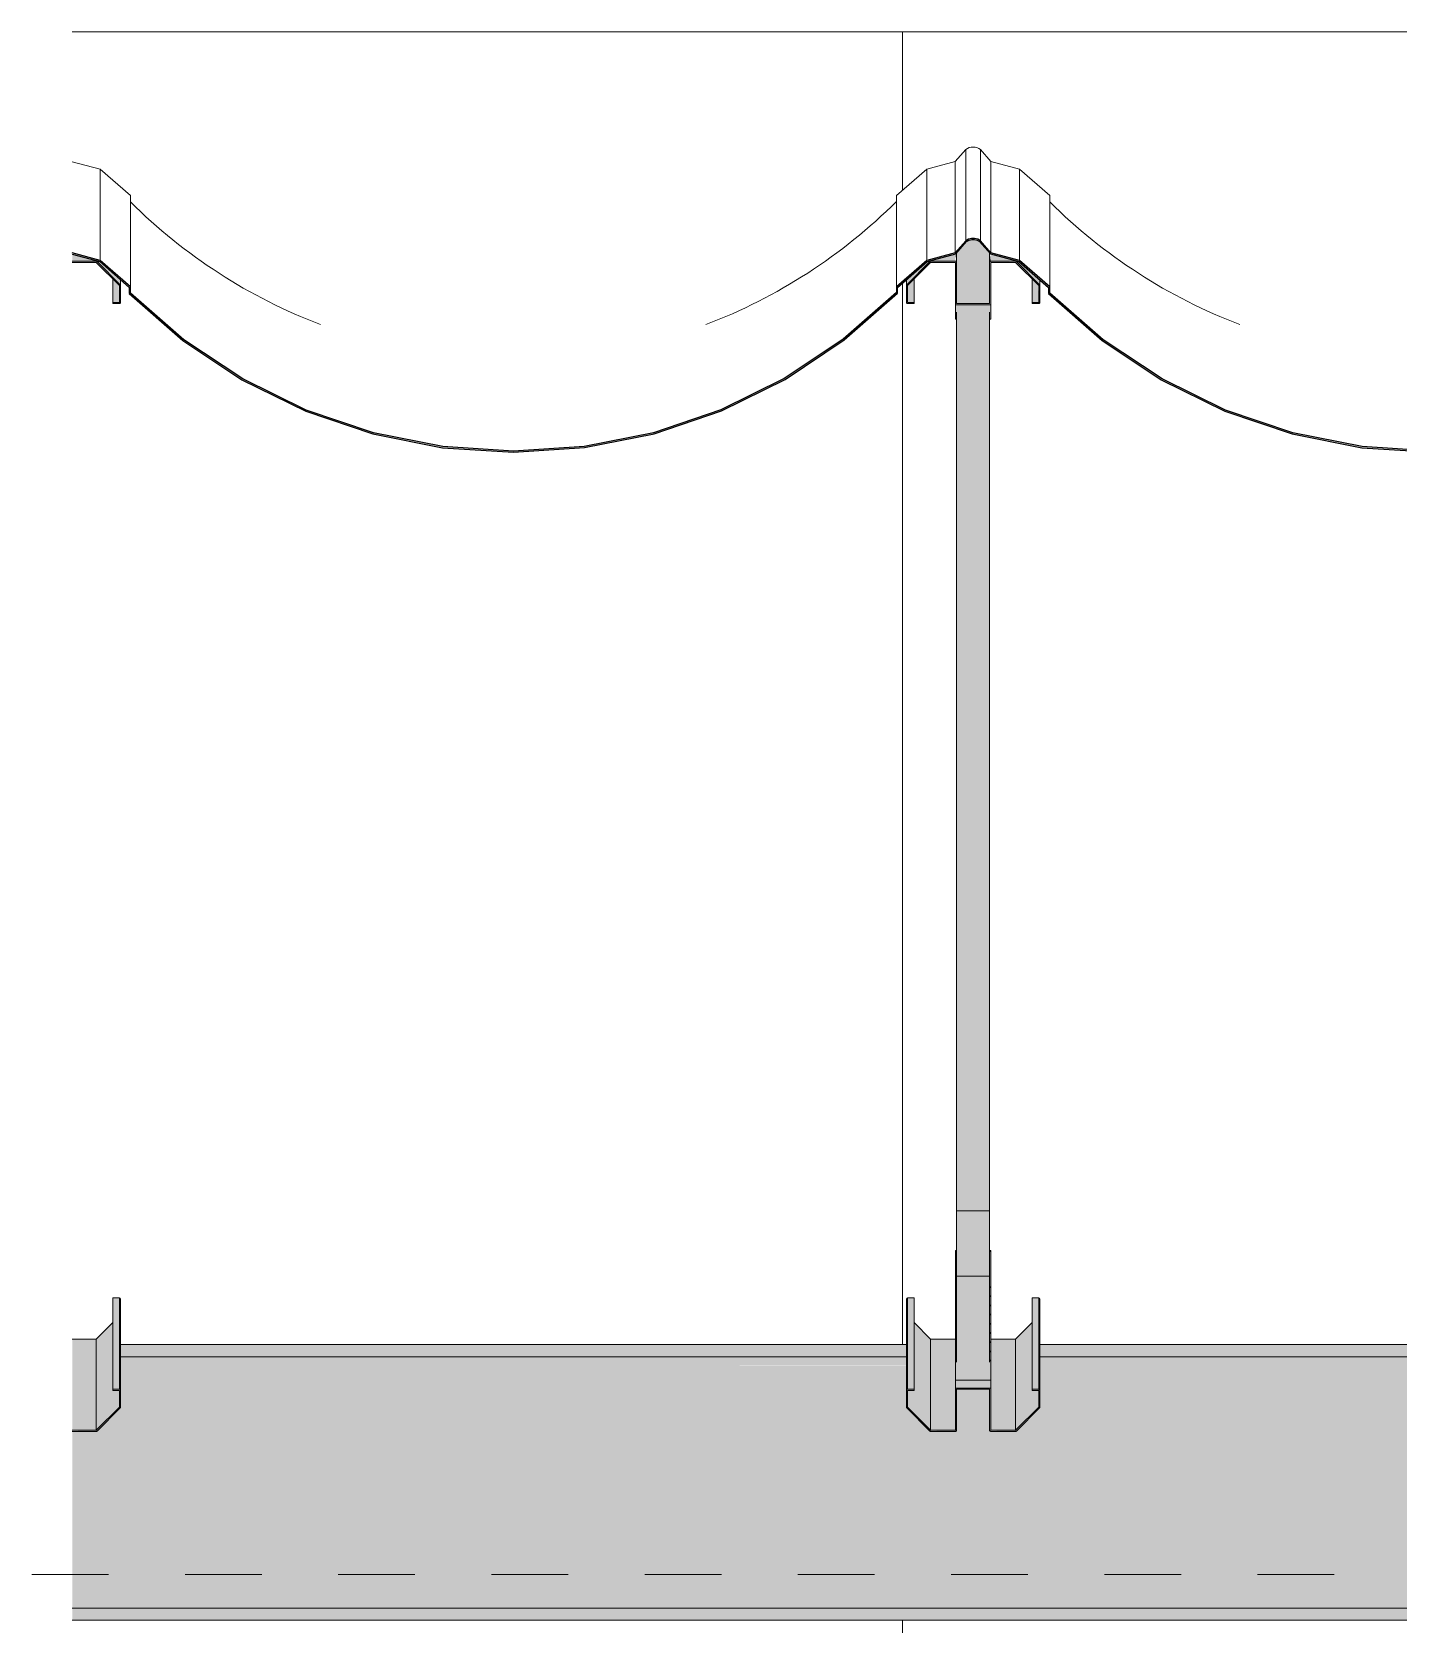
# Model space of a CAD drawing. Header units: metres. Extents: x -5 to 264, y -2 to 18.
# Drawn here: x 210.534 to 212.317, y 12.035 to 14.113 of the extents above; entities that cross this region are included whole.
import ezdxf

# ---------------------------------------------------------------- set-up
doc = ezdxf.new("R2010")
doc.units = ezdxf.units.M
doc.linetypes.add('Center', pattern=[0.03, 0.012, -0.006, 0.006, -0.006])
for name, color, linetype, lineweight, true_color in [('A-FLOR-LEVL-2', 7, 'Center', 5, 0x0080c0), ('A-ROOF-PATT-2', 7, 'Continuous', 9, 0xbcbcbc), ('A-WALL-PATT-7', 7, 'Continuous', 5, 0x5f5f5f), ('S-BEAM-1', 7, 'Continuous', 5, 0xe9e9e9), ('S-BEAM-2', 7, 'Continuous', 5, 0xaeaeae)]:
    doc.layers.add(name, color=color, linetype=linetype, lineweight=lineweight, true_color=true_color)
for name, color, linetype, lineweight in [('A-ROOF', 7, 'Continuous', 9), ('A-ROOF-1', 7, 'Continuous', 25), ('A-WALL', 7, 'Continuous', 9), ('S-BEAM', 7, 'Continuous', 5), ('S-BEAM-3', 7, 'Continuous', 15)]:
    doc.layers.add(name, color=color, linetype=linetype, lineweight=lineweight)

# ---------------------------------------------------------------- blocks, each defined once
blk = doc.blocks.new('M_W-Wide Flange - 36x25-4760221-CORTE C_C')
at = {"layer": 'S-BEAM-1'}
h = blk.add_hatch(color=256, dxfattribs=at)
h.paths.add_polyline_path([(77.9939, 12.384), (77.9939, 12.4), (77.5871, 12.4), (77.5871, 12.384), (77.6089, 12.384)])
h.paths.add_polyline_path([(75.3506, 12.384), (76.2129, 12.384), (76.2129, 12.4), (75.1871, 12.4), (75.1871, 12.384), (75.2766, 12.384)])
h.paths.add_polyline_path([(78.4129, 12.384), (78.4129, 12.4), (78.0061, 12.4), (78.0061, 12.384), (78.4038, 12.384)])
h.paths.add_polyline_path([(76.5506, 12.384), (77.4129, 12.384), (77.4129, 12.4), (76.3871, 12.4), (76.3871, 12.384), (76.4766, 12.384)])
h = blk.add_hatch(color=256, dxfattribs=at)
h.paths.add_polyline_path([(75.124, 12.067), (77.9939, 12.067), (77.9939, 12.373), (77.5871, 12.373), (77.5867, 12.3183), (77.5867, 12.3172), (77.5565, 12.2871), (77.5554, 12.2866), (77.523, 12.2866), (77.523, 12.2881), (77.5215, 12.2881), (77.5215, 12.3417), (77.4785, 12.3417), (77.4785, 12.2881), (77.477, 12.2881), (77.477, 12.2866), (77.4446, 12.2871), (77.4435, 12.2871), (77.4133, 12.3172), (77.4129, 12.3183), (77.4129, 12.373), (76.3871, 12.373), (76.3867, 12.3183), (76.3867, 12.3172), (76.3565, 12.2871), (76.3554, 12.2866), (76.323, 12.2866), (76.323, 12.2881), (76.3215, 12.2881), (76.3215, 12.3417), (76.2785, 12.3417), (76.2785, 12.2881), (76.277, 12.2881), (76.277, 12.2866), (76.2446, 12.2871), (76.2435, 12.2871), (76.2133, 12.3172), (76.2129, 12.3183), (76.2129, 12.373), (75.1871, 12.373), (75.1867, 12.3183), (75.1867, 12.3172), (75.1565, 12.2871), (75.1554, 12.2866), (75.124, 12.2866), (75.124, 12.1317)])
h.paths.add_polyline_path([(78.4372, 12.067), (78.5866, 12.067), (78.5856, 12.3162), (78.5565, 12.2871), (78.5554, 12.2866), (78.523, 12.2866), (78.523, 12.2881), (78.5215, 12.2881), (78.5215, 12.3417), (78.4785, 12.3417), (78.4785, 12.2881), (78.477, 12.2881), (78.477, 12.2866), (78.4446, 12.2871), (78.4435, 12.2871), (78.4133, 12.3172), (78.4129, 12.3183), (78.4129, 12.373), (78.0061, 12.373), (78.0061, 12.067), (78.2301, 12.067)])
h.paths.add_polyline_path([(77.4131, 12.3402), (77.4144, 12.3402), (77.4133, 12.3412), (77.4129, 12.3402)])
h.paths.add_polyline_path([(76.2129, 12.3402), (76.2144, 12.3402), (76.2133, 12.3412), (76.2129, 12.3406)])
h.paths.add_polyline_path([(78.4129, 12.3402), (78.4144, 12.3402), (78.4133, 12.3412), (78.4129, 12.3402)])
h.paths.add_polyline_path([(75.1856, 12.3402), (75.1867, 12.3412), (75.1856, 12.3416), (75.1856, 12.3402)])
h.paths.add_polyline_path([(78.5864, 12.3402), (78.5866, 12.3413), (78.5856, 12.3416), (78.586, 12.3402)])
h.paths.add_polyline_path([(77.5867, 12.3402), (77.5867, 12.3412), (77.5856, 12.3416), (77.5864, 12.3402)])
h.paths.add_polyline_path([(76.3856, 12.3402), (76.3867, 12.3412), (76.3856, 12.3416)])
h = blk.add_hatch(color=256, dxfattribs=at)
h.paths.add_polyline_path([(75.7397, 12.373), (76.2129, 12.3731), (76.2129, 12.384), (75.1871, 12.3836), (75.1871, 12.373), (75.3788, 12.373)])
h.paths.add_polyline_path([(77.9939, 12.373), (77.9939, 12.384), (77.5871, 12.3836), (77.5871, 12.373), (77.6089, 12.373)])
h.paths.add_polyline_path([(78.0061, 12.373), (78.4129, 12.373), (78.4129, 12.384), (78.0061, 12.3836), (78.0061, 12.373)])
h.paths.add_polyline_path([(76.5788, 12.373), (77.4129, 12.373), (77.4129, 12.384), (76.3871, 12.3836), (76.3871, 12.373), (76.4921, 12.373)])
h = blk.add_hatch(color=256, dxfattribs=at)
h.paths.add_polyline_path([(77.816, 12.056), (77.9939, 12.0564), (77.9939, 12.067), (75.124, 12.067), (75.124, 12.056), (77.6089, 12.056)])
h.paths.add_polyline_path([(78.5866, 12.056), (78.5866, 12.067), (78.0061, 12.067), (78.0061, 12.056), (78.4372, 12.056)])
h = blk.add_hatch(color=256, dxfattribs=at)
h.paths.add_polyline_path([(78.5866, 12.04), (78.5866, 12.056), (78.0061, 12.056), (78.0061, 12.04), (78.4372, 12.04)])
h.paths.add_polyline_path([(76.7806, 12.04), (77.9939, 12.04), (77.9939, 12.056), (75.124, 12.056), (75.124, 12.04)])
at = {"layer": 'S-BEAM'}
for p, q in [((75.1856, 12.4), (76.2144, 12.4)), ((76.3856, 12.4), (77.4144, 12.4)), ((77.5856, 12.4), (77.9939, 12.4)), ((78.0061, 12.4), (78.4144, 12.4)), ((75.186, 12.384), (76.214, 12.384)), ((76.386, 12.384), (77.414, 12.384)), ((77.586, 12.384), (77.9939, 12.384)), ((78.0061, 12.384), (78.414, 12.384)), ((75.124, 12.056), (77.9939, 12.056)), ((78.0061, 12.056), (78.5866, 12.056)), ((75.124, 12.04), (77.9939, 12.04)), ((78.0061, 12.04), (78.5866, 12.04))]:
    blk.add_line(p, q, dxfattribs=at)
blk = doc.blocks.new('Telhados 1 - Telhados 1-4018348-CORTE C_C')
at = {"layer": 'A-ROOF-PATT-2'}
h = blk.add_hatch(color=256, dxfattribs=at)
h.paths.add_polyline_path([(78.498, 13.8438), (78.5018, 13.8423), (78.502, 13.8438)])
h.paths.add_polyline_path([(78.494, 13.8428), (78.4947, 13.8414), (78.498, 13.8438)])
h.paths.add_polyline_path([(77.502, 13.8438), (77.498, 13.8438), (77.5018, 13.8423)])
h.paths.add_polyline_path([(77.506, 13.8428), (77.5041, 13.8423), (77.5054, 13.8416)])
h.paths.add_polyline_path([(78, 13.5646), (78.0779, 13.5708), (78.1571, 13.5906), (78.2279, 13.6207), (78.2934, 13.6617), (78.3519, 13.7127), (78.4014, 13.7723), (78.4022, 13.7804), (78.4401, 13.8136), (78.4787, 13.8249), (78.4915, 13.8414), (78.4895, 13.8397), (78.4767, 13.8249), (78.4378, 13.8136), (78.3999, 13.7797), (78.3995, 13.7719), (78.349, 13.7119), (78.2895, 13.6607), (78.2221, 13.6195), (78.1532, 13.5906), (78.0776, 13.5722), (78, 13.5661), (77.9221, 13.5723), (77.8462, 13.5909), (77.7741, 13.6212), (77.7077, 13.6627), (77.6487, 13.7143), (77.6001, 13.7723), (77.6001, 13.7804), (77.5599, 13.8151), (77.5225, 13.8259), (77.5084, 13.8414), (77.5076, 13.8408), (77.5225, 13.8236), (77.5606, 13.8129), (77.5986, 13.7797), (77.5986, 13.7719), (77.6501, 13.7108), (77.7089, 13.66), (77.775, 13.6191), (77.8468, 13.5891), (77.9224, 13.5708)])
h.paths.add_polyline_path([(77.494, 13.8428), (77.4947, 13.8414), (77.498, 13.8438)])
h.paths.add_polyline_path([(76.302, 13.8438), (76.298, 13.8438), (76.3018, 13.8423)])
h.paths.add_polyline_path([(76.306, 13.8428), (76.3034, 13.8428), (76.3053, 13.8414)])
h.paths.add_polyline_path([(76.9001, 13.5646), (77.0001, 13.5722), (77.0877, 13.5902), (77.174, 13.6199), (77.2562, 13.6608), (77.3327, 13.7121), (77.4014, 13.773), (77.4018, 13.7801), (77.4401, 13.8136), (77.4787, 13.8249), (77.4915, 13.8414), (77.4895, 13.8397), (77.4767, 13.8249), (77.4394, 13.8149), (77.3999, 13.7797), (77.3992, 13.7724), (77.3291, 13.7112), (77.2513, 13.6597), (77.1668, 13.6187), (77.076, 13.5888), (76.9924, 13.5722), (76.9001, 13.5661), (76.8076, 13.5721), (76.7166, 13.5902), (76.6288, 13.62), (76.5455, 13.6611), (76.4684, 13.7127), (76.4001, 13.7723), (76.4001, 13.7804), (76.3599, 13.8151), (76.3225, 13.8259), (76.3084, 13.8414), (76.3076, 13.8408), (76.3225, 13.8236), (76.3606, 13.8129), (76.3986, 13.7797), (76.3986, 13.7717), (76.4697, 13.7098), (76.5467, 13.6587), (76.6296, 13.618), (76.7166, 13.5886), (76.8079, 13.5706)])
h.paths.add_polyline_path([(76.294, 13.8428), (76.2947, 13.8414), (76.298, 13.8438)])
h.paths.add_polyline_path([(75.7001, 13.5646), (75.8001, 13.5722), (75.8877, 13.5902), (75.974, 13.6199), (76.0546, 13.6597), (76.1327, 13.7121), (76.2014, 13.773), (76.2022, 13.7804), (76.2401, 13.8136), (76.2787, 13.8249), (76.2915, 13.8414), (76.2895, 13.8397), (76.2767, 13.8249), (76.2378, 13.8136), (76.1999, 13.7797), (76.1992, 13.7724), (76.1304, 13.7121), (76.0513, 13.6597), (75.9668, 13.6187), (75.876, 13.5888), (75.7924, 13.5722), (75.7001, 13.5661), (75.6076, 13.5721), (75.5166, 13.5902), (75.4296, 13.6196), (75.3455, 13.6611), (75.2684, 13.7127), (75.2001, 13.7723), (75.2001, 13.7804), (75.1599, 13.8151), (75.124, 13.8247), (75.124, 13.8232), (75.1606, 13.8129), (75.1986, 13.7797), (75.1986, 13.7717), (75.2697, 13.7098), (75.3467, 13.6587), (75.4296, 13.618), (75.5172, 13.5885), (75.6079, 13.5706)])
h.paths.add_polyline_path([(78.506, 13.8428), (78.5034, 13.8428), (78.5053, 13.8414)])
h.paths.add_polyline_path([(78.5866, 13.7902), (78.5866, 13.7922), (78.5599, 13.8151), (78.5225, 13.8259), (78.5084, 13.8414), (78.5076, 13.8408), (78.5225, 13.8236), (78.5606, 13.8129), (78.5844, 13.7922)])
at = {"layer": 'A-ROOF'}
for p, q in [((76.2767, 13.9441), (76.2905, 13.96)), ((76.2905, 13.8408), (76.2905, 13.96)), ((76.3095, 13.96), (76.3233, 13.9441)), ((76.3095, 13.8408), (76.3095, 13.96)), ((77.4767, 13.9441), (77.4905, 13.96)), ((77.4905, 13.8408), (77.4905, 13.96)), ((77.5095, 13.96), (77.5233, 13.9441)), ((77.5095, 13.8408), (77.5095, 13.96)), ((78.4767, 13.9441), (78.4905, 13.96)), ((78.4905, 13.8408), (78.4905, 13.96)), ((78.5095, 13.96), (78.5233, 13.9441)), ((78.5095, 13.8408), (78.5095, 13.96)), ((75.124, 13.9439), (75.1606, 13.9341)), ((75.1606, 13.9341), (75.2001, 13.8996)), ((75.1606, 13.8149), (75.1606, 13.9341)), ((76.1999, 13.8996), (76.2394, 13.9341)), ((76.2394, 13.9341), (76.2767, 13.9441)), ((76.2394, 13.8149), (76.2394, 13.9341)), ((76.2767, 13.8249), (76.2767, 13.9441)), ((76.3233, 13.9441), (76.3606, 13.9341)), ((76.3233, 13.8249), (76.3233, 13.9441)), ((76.3606, 13.9341), (76.4001, 13.8996)), ((76.3606, 13.8149), (76.3606, 13.9341)), ((77.3999, 13.8996), (77.4394, 13.9341)), ((77.4394, 13.9341), (77.4767, 13.9441)), ((77.4394, 13.8149), (77.4394, 13.9341)), ((77.4767, 13.8249), (77.4767, 13.9441)), ((77.5233, 13.9441), (77.5606, 13.9341)), ((77.5233, 13.8249), (77.5233, 13.9441)), ((77.5606, 13.9341), (77.6001, 13.8996)), ((77.5606, 13.8149), (77.5606, 13.9341)), ((78.3999, 13.8996), (78.4394, 13.9341)), ((78.4394, 13.9341), (78.4767, 13.9441)), ((78.4394, 13.8149), (78.4394, 13.9341)), ((78.4767, 13.8249), (78.4767, 13.9441)), ((78.5233, 13.9441), (78.5606, 13.9341)), ((78.5233, 13.8249), (78.5233, 13.9441)), ((78.5606, 13.9341), (78.5866, 13.9114)), ((78.5606, 13.8149), (78.5606, 13.9341)), ((75.2001, 13.7804), (75.2001, 13.8996)), ((76.1999, 13.7804), (76.1999, 13.8996)), ((76.4001, 13.7804), (76.4001, 13.8996)), ((77.3999, 13.7804), (77.3999, 13.8996)), ((77.6001, 13.7804), (77.6001, 13.8996)), ((78.3999, 13.7804), (78.3999, 13.8996))]:
    blk.add_line(p, q, dxfattribs=at)
for centre, major_axis, start_param, end_param in [((76.3, 13.9472), (0.0159, 0), 0.933002, 2.208591), ((77.5, 13.9472), (0.0159, 0), 0.933002, 2.208591), ((78.5, 13.9472), (0.0159, 0), 0.933002, 2.208591), ((75.6997, 14.3935), (0.7083, 0), 3.929363, 4.349382), ((75.6997, 14.3935), (0.7083, 0), 5.075259, 5.4967), ((76.8997, 14.3935), (0.7083, 0), 3.929363, 4.349382), ((76.8997, 14.3935), (0.7083, 0), 5.075259, 5.4967), ((78, 14.1761), (0.4909, 0), 3.760113, 4.275733), ((78, 14.1761), (0.4909, 0), 5.149045, 5.664665)]:
    blk.add_ellipse(centre, major_axis=major_axis, ratio=0.99995, start_param=start_param, end_param=end_param, dxfattribs=at)
at = {"layer": 'A-ROOF-1'}
for p, q in [((75.1606, 13.8149), (75.124, 13.8248)), ((75.124, 13.8232), (75.1599, 13.8136)), ((76.2767, 13.8249), (76.2394, 13.8149)), ((76.2401, 13.8136), (76.2775, 13.8236)), ((76.2905, 13.8408), (76.2767, 13.8249)), ((76.2775, 13.8236), (76.2915, 13.8397)), ((76.3085, 13.8397), (76.3225, 13.8236)), ((76.3233, 13.8249), (76.3095, 13.8408)), ((76.3225, 13.8236), (76.3599, 13.8136)), ((76.3606, 13.8149), (76.3233, 13.8249)), ((77.4767, 13.8249), (77.4394, 13.8149)), ((77.4401, 13.8136), (77.4775, 13.8236)), ((77.4905, 13.8408), (77.4767, 13.8249)), ((77.4775, 13.8236), (77.4915, 13.8397)), ((77.5085, 13.8397), (77.5225, 13.8236)), ((77.5233, 13.8249), (77.5095, 13.8408)), ((77.5225, 13.8236), (77.5599, 13.8136)), ((77.5606, 13.8149), (77.5233, 13.8249)), ((78.4767, 13.8249), (78.4394, 13.8149)), ((78.4401, 13.8136), (78.4775, 13.8236)), ((78.4905, 13.8408), (78.4767, 13.8249)), ((78.4775, 13.8236), (78.4915, 13.8397)), ((78.5085, 13.8397), (78.5225, 13.8236)), ((78.5233, 13.8249), (78.5095, 13.8408)), ((78.5225, 13.8236), (78.5599, 13.8136)), ((78.5606, 13.8149), (78.5233, 13.8249)), ((75.1599, 13.8136), (75.1986, 13.7797)), ((75.2001, 13.7804), (75.1606, 13.8149)), ((76.2394, 13.8149), (76.1999, 13.7804)), ((76.2014, 13.7797), (76.2401, 13.8136)), ((76.3599, 13.8136), (76.3986, 13.7797)), ((76.4001, 13.7804), (76.3606, 13.8149)), ((77.4394, 13.8149), (77.3999, 13.7804)), ((77.4014, 13.7797), (77.4401, 13.8136)), ((77.5599, 13.8136), (77.5986, 13.7797)), ((77.6001, 13.7804), (77.5606, 13.8149)), ((78.4394, 13.8149), (78.3999, 13.7804)), ((78.4014, 13.7797), (78.4401, 13.8136)), ((78.5599, 13.8136), (78.5866, 13.7902)), ((78.5866, 13.7922), (78.5606, 13.8149)), ((75.2001, 13.7723), (75.2001, 13.7804)), ((76.1999, 13.7804), (76.1999, 13.773)), ((76.4001, 13.7723), (76.4001, 13.7804)), ((77.3999, 13.7804), (77.3999, 13.773)), ((77.6001, 13.7723), (77.6001, 13.7804)), ((78.3999, 13.7804), (78.3999, 13.7723)), ((78.5866, 13.7902), (78.5866, 13.7922)), ((75.1986, 13.7797), (75.1986, 13.7717)), ((76.2014, 13.7724), (76.2014, 13.7797)), ((76.3986, 13.7797), (76.3986, 13.7717)), ((77.4014, 13.7724), (77.4014, 13.7797)), ((77.5986, 13.7797), (77.5986, 13.7719)), ((78.4014, 13.7719), (78.4014, 13.7797))]:
    blk.add_line(p, q, dxfattribs=at)
at = {"layer": 'A-ROOF-1', "flags": 128}
for points in [[(76.3095, 13.8408), (76.306, 13.8428), (76.302, 13.8438), (76.298, 13.8438), (76.294, 13.8428), (76.2905, 13.8408)], [(76.2915, 13.8397), (76.2947, 13.8414), (76.2982, 13.8423), (76.3018, 13.8423), (76.3053, 13.8414), (76.3085, 13.8397)], [(77.5095, 13.8408), (77.506, 13.8428), (77.502, 13.8438), (77.498, 13.8438), (77.494, 13.8428), (77.4905, 13.8408)], [(77.4915, 13.8397), (77.4947, 13.8414), (77.4982, 13.8423), (77.5018, 13.8423), (77.5053, 13.8414), (77.5085, 13.8397)], [(78.5095, 13.8408), (78.506, 13.8428), (78.502, 13.8438), (78.498, 13.8438), (78.494, 13.8428), (78.4905, 13.8408)], [(78.4915, 13.8397), (78.4947, 13.8414), (78.4982, 13.8423), (78.5018, 13.8423), (78.5053, 13.8414), (78.5085, 13.8397)], [(75.1986, 13.7717), (75.2684, 13.7107), (75.3455, 13.6592), (75.4288, 13.6183), (75.5166, 13.5886), (75.6076, 13.5706), (75.7001, 13.5646), (75.7927, 13.5707), (75.8836, 13.5888), (75.9714, 13.6187), (76.0546, 13.6597), (76.1317, 13.7112), (76.2014, 13.7724)], [(76.1999, 13.773), (76.1304, 13.7121), (76.0535, 13.6608), (75.9706, 13.6199), (75.883, 13.5902), (75.7924, 13.5722), (75.7001, 13.5661), (75.6079, 13.5721), (75.5172, 13.59), (75.4296, 13.6196), (75.3467, 13.6603), (75.2697, 13.7115), (75.2001, 13.7723)], [(76.3986, 13.7717), (76.4684, 13.7107), (76.5455, 13.6592), (76.6288, 13.6183), (76.7166, 13.5886), (76.8076, 13.5706), (76.9001, 13.5646), (76.9927, 13.5707), (77.0836, 13.5888), (77.1714, 13.6187), (77.2546, 13.6597), (77.3317, 13.7112), (77.4014, 13.7724)], [(77.3999, 13.773), (77.3304, 13.7121), (77.2535, 13.6608), (77.1706, 13.6199), (77.083, 13.5902), (76.9924, 13.5722), (76.9001, 13.5661), (76.8079, 13.5721), (76.7172, 13.59), (76.6296, 13.6196), (76.5467, 13.6603), (76.4697, 13.7115), (76.4001, 13.7723)], [(77.5986, 13.7719), (77.6487, 13.7119), (77.7077, 13.6607), (77.7741, 13.6195), (77.8462, 13.5892), (77.9221, 13.5708), (78, 13.5646), (78.0779, 13.5708), (78.1538, 13.5892), (78.2259, 13.6195), (78.2923, 13.6607), (78.3513, 13.7119), (78.4014, 13.7719)], [(78.3999, 13.7723), (78.3499, 13.7127), (78.2911, 13.6617), (78.225, 13.6207), (78.1532, 13.5906), (78.0776, 13.5722), (78, 13.5661), (77.9224, 13.5722), (77.8468, 13.5906), (77.775, 13.6207), (77.7089, 13.6617), (77.6501, 13.7127), (77.6001, 13.7723)]]:
    blk.add_lwpolyline(points, dxfattribs=at)
blk = doc.blocks.new('MK_JOIST_R01 - MK_JOIST_36_-4788215-CORTE C_C')
at = {"layer": 'S-BEAM-1'}
for points in [[(75.124, 13.8139), (75.1548, 13.8149), (75.124, 13.8232), (75.124, 13.8149)], [(75.1867, 13.7833), (75.1867, 13.7901), (75.1599, 13.8136), (75.1565, 13.8135), (75.1606, 13.8093)], [(75.1856, 13.7603), (75.1846, 13.7833), (75.177, 13.7909), (75.177, 13.7603)], [(75.1856, 12.4608), (75.177, 12.4608), (75.177, 12.3417), (75.1856, 12.3417)], [(75.1871, 12.3402), (75.186, 12.4607), (75.1856, 12.4607), (75.1867, 12.3412), (75.1871, 12.3406)], [(75.1554, 12.2881), (75.1856, 12.3183), (75.1856, 12.3402), (75.177, 12.3402), (75.177, 12.4288), (75.1554, 12.4072), (75.1554, 12.3402)], [(75.124, 12.2881), (75.1554, 12.2881), (75.1554, 12.4072), (75.124, 12.4072), (75.124, 12.3183)]]:
    blk.add_hatch(color=256, dxfattribs=at).paths.add_polyline_path(points)
at = {"layer": 'S-BEAM-2'}
h = blk.add_hatch(color=256, dxfattribs=at)
h.paths.add_polyline_path([(75.1554, 12.2866), (75.1554, 12.2881), (75.124, 12.2871), (75.124, 12.2866)])
h.paths.add_polyline_path([(75.1856, 12.3402), (75.1856, 12.3417), (75.177, 12.3417), (75.177, 12.3402)])
h.paths.add_polyline_path([(75.1856, 12.3183), (75.1871, 12.3183), (75.1867, 12.3402), (75.1856, 12.3402)])
h.paths.add_polyline_path([(75.1565, 12.2871), (75.1867, 12.3172), (75.1856, 12.3183), (75.1554, 12.2881)])
h.paths.add_polyline_path([(75.177, 13.7588), (75.1856, 13.7588), (75.1856, 13.7603), (75.177, 13.7603)])
h.paths.add_polyline_path([(75.1871, 13.7603), (75.1867, 13.7822), (75.1856, 13.7822), (75.1867, 13.7603)])
h.paths.add_polyline_path([(75.1554, 13.8124), (75.1554, 13.8139), (75.124, 13.8135), (75.124, 13.8124)])
h.paths.add_polyline_path([(75.1856, 13.7822), (75.1867, 13.7833), (75.1565, 13.8135), (75.1554, 13.8124), (75.1846, 13.7833)])
at = {"layer": 'S-BEAM'}
for p, q in [((75.177, 13.7603), (75.177, 13.7909)), ((75.1871, 13.7822), (75.1871, 13.7898)), ((75.177, 12.4608), (75.1856, 12.4608)), ((75.177, 12.3417), (75.177, 12.4608)), ((75.1856, 12.4608), (75.1856, 12.3417)), ((75.1871, 12.3402), (75.1871, 12.4593)), ((75.1554, 12.4072), (75.177, 12.4288)), ((75.124, 12.4072), (75.1554, 12.4072)), ((75.1554, 12.2881), (75.1554, 12.4072))]:
    blk.add_line(p, q, dxfattribs=at)
blk.add_ellipse((75.1856, 12.4593), major_axis=(0.0015, 0), ratio=0.99995, start_param=0, end_param=1.550797, dxfattribs=at)
at = {"layer": 'S-BEAM-3'}
for p, q in [((75.1554, 13.8139), (75.124, 13.8139)), ((75.124, 13.8124), (75.1554, 13.8124)), ((75.1554, 13.8124), (75.1856, 13.7822)), ((75.1867, 13.7833), (75.1565, 13.8135)), ((75.1856, 13.7822), (75.1856, 13.7603)), ((75.1871, 13.7603), (75.1871, 13.7822)), ((75.1856, 13.7603), (75.177, 13.7603)), ((75.177, 13.7603), (75.177, 13.7588)), ((75.177, 13.7588), (75.1856, 13.7588)), ((75.1856, 12.3417), (75.177, 12.3417)), ((75.177, 12.3417), (75.177, 12.3402)), ((75.177, 12.3402), (75.1856, 12.3402)), ((75.1856, 12.3402), (75.1856, 12.3183)), ((75.1871, 12.3183), (75.1871, 12.3402)), ((75.1856, 12.3183), (75.1554, 12.2881)), ((75.1565, 12.2871), (75.1867, 12.3172)), ((75.1554, 12.2881), (75.124, 12.2881)), ((75.124, 12.2866), (75.1554, 12.2866))]:
    blk.add_line(p, q, dxfattribs=at)
at = {"layer": 'S-BEAM-3', "flags": 128}
for points in [[(75.1565, 13.8135), (75.1563, 13.8137), (75.156, 13.8138), (75.1557, 13.8139), (75.1554, 13.8139)], [(75.1871, 13.7822), (75.1871, 13.7825), (75.187, 13.7828), (75.1869, 13.7831), (75.1867, 13.7833)], [(75.1856, 13.7588), (75.1859, 13.7589), (75.1863, 13.759), (75.1865, 13.7592), (75.1868, 13.7594), (75.187, 13.7597), (75.1871, 13.76), (75.1871, 13.7603)], [(75.1871, 12.3402), (75.1871, 12.3406), (75.1869, 12.3409), (75.1867, 12.3412), (75.1864, 12.3415), (75.186, 12.3416), (75.1856, 12.3417)], [(75.1867, 12.3172), (75.1869, 12.3176), (75.1871, 12.3179), (75.1871, 12.3183)], [(75.1554, 12.2866), (75.1557, 12.2866), (75.156, 12.2867), (75.1563, 12.2869), (75.1565, 12.2871)]]:
    blk.add_lwpolyline(points, dxfattribs=at)
blk = doc.blocks.new('MK_JOIST_R01 - MK_JOIST_36_-V216-CORTE C_C')
at = {"layer": 'S-BEAM-1'}
for points in [[(76.3215, 13.7588), (76.3213, 13.8249), (76.306, 13.8428), (76.3053, 13.8414), (76.3019, 13.8428), (76.3018, 13.8423), (76.298, 13.8438), (76.2947, 13.8414), (76.294, 13.8428), (76.2785, 13.8236), (76.2785, 13.7588)], [(76.2767, 13.8139), (76.277, 13.8139), (76.2767, 13.8234), (76.2446, 13.8139), (76.2629, 13.8139)], [(76.2785, 13.8128), (76.2773, 13.8236), (76.277, 13.8235), (76.278, 13.8136), (76.2784, 13.8131)], [(76.3215, 13.8128), (76.323, 13.8139), (76.3218, 13.8243), (76.3215, 13.8236)], [(76.3215, 13.823), (76.3215, 13.8236), (76.3215, 13.8236)], [(76.3233, 13.8139), (76.3548, 13.8149), (76.323, 13.8235), (76.323, 13.8139)], [(76.2133, 13.7833), (76.2435, 13.8145), (76.2394, 13.8129), (76.2133, 13.7901)], [(76.3867, 13.7833), (76.3867, 13.7901), (76.3599, 13.8136), (76.3565, 13.8135), (76.3664, 13.8035)], [(76.2129, 13.7825), (76.2133, 13.7833), (76.2129, 13.7898)], [(76.223, 13.7603), (76.223, 13.7909), (76.2144, 13.7822), (76.2144, 13.7603)], [(76.3856, 13.7603), (76.3846, 13.7833), (76.377, 13.7909), (76.377, 13.7603)], [(76.2785, 13.7385), (76.2785, 13.7476), (76.3215, 13.7476), (76.3215, 13.7385), (76.323, 13.7385), (76.323, 13.7573), (76.277, 13.7573), (76.277, 13.7385)], [(76.2785, 12.5743), (76.3215, 12.5743), (76.3215, 13.7476), (76.2785, 13.7476), (76.2785, 12.6653)], [(76.3215, 12.377), (76.3215, 12.4893), (76.2785, 12.4893), (76.2785, 12.377)], [(76.323, 12.4746), (76.323, 12.4755), (76.3215, 12.4746)], [(76.2129, 12.3402), (76.214, 12.3416), (76.2144, 12.3417), (76.2133, 12.4603), (76.2129, 12.4593), (76.2129, 12.3406)], [(76.223, 12.3417), (76.223, 12.4608), (76.2144, 12.4608), (76.2144, 12.3417)], [(76.3856, 12.4608), (76.377, 12.4608), (76.377, 12.3417), (76.3856, 12.3417)], [(76.3871, 12.3402), (76.386, 12.4607), (76.3856, 12.4607), (76.3867, 12.3412), (76.3871, 12.3406)], [(76.2446, 12.2881), (76.2446, 12.4072), (76.223, 12.4288), (76.223, 12.3402), (76.2144, 12.3402), (76.2144, 12.3183), (76.223, 12.3097)], [(76.3554, 12.2881), (76.3856, 12.3183), (76.3856, 12.3402), (76.377, 12.3402), (76.377, 12.4288), (76.3554, 12.4072), (76.3554, 12.3985)], [(76.2629, 12.2881), (76.277, 12.2881), (76.277, 12.4072), (76.2446, 12.4072), (76.2446, 12.2881)], [(76.323, 12.2881), (76.3554, 12.2881), (76.3554, 12.4072), (76.323, 12.4072), (76.323, 12.3183)], [(76.277, 12.3536), (76.323, 12.3536), (76.323, 12.3786), (76.3215, 12.3786), (76.3215, 12.377), (76.2785, 12.377), (76.2785, 12.3786), (76.277, 12.3786), (76.277, 12.377)], [(76.323, 12.3432), (76.323, 12.3536), (76.277, 12.3536), (76.277, 12.3432), (76.3215, 12.3432)]]:
    blk.add_hatch(color=256, dxfattribs=at).paths.add_polyline_path(points)
h = blk.add_hatch(color=256, dxfattribs=at)
h.paths.add_polyline_path([(76.3215, 13.8124), (76.323, 13.8136), (76.3219, 13.8135), (76.3215, 13.8139), (76.3215, 13.8128)])
h.paths.add_polyline_path([(76.2785, 13.8124), (76.2774, 13.8139), (76.277, 13.8136), (76.2781, 13.8124), (76.2785, 13.8124)])
h = blk.add_hatch(color=256, dxfattribs=at)
h.paths.add_polyline_path([(76.2785, 12.5216), (76.2785, 12.5226), (76.277, 12.5216)])
h.paths.add_polyline_path([(76.323, 12.5216), (76.323, 12.5226), (76.3215, 12.5216)])
h = blk.add_hatch(color=256, dxfattribs=at)
h.paths.add_polyline_path([(76.277, 12.4755), (76.2785, 12.4755), (76.2785, 12.5216), (76.277, 12.5216), (76.277, 12.4893)])
h.paths.add_polyline_path([(76.323, 12.4755), (76.323, 12.5216), (76.3215, 12.5216), (76.3215, 12.4755)])
h = blk.add_hatch(color=256, dxfattribs=at)
h.paths.add_polyline_path([(76.2785, 12.4635), (76.2785, 12.4746), (76.277, 12.4746), (76.277, 12.4635)])
h.paths.add_polyline_path([(76.3215, 12.4635), (76.323, 12.4635), (76.323, 12.4746), (76.3215, 12.4746), (76.3215, 12.473)])
h = blk.add_hatch(color=256, dxfattribs=at)
h.paths.add_polyline_path([(76.2785, 12.4515), (76.2785, 12.4626), (76.277, 12.4626), (76.277, 12.4515)])
h.paths.add_polyline_path([(76.3215, 12.4515), (76.323, 12.4515), (76.323, 12.4626), (76.3215, 12.4626), (76.3215, 12.461)])
h = blk.add_hatch(color=256, dxfattribs=at)
h.paths.add_polyline_path([(76.2785, 12.4395), (76.2785, 12.4506), (76.277, 12.4506), (76.277, 12.4395)])
h.paths.add_polyline_path([(76.3215, 12.4395), (76.323, 12.4395), (76.323, 12.4506), (76.3215, 12.4506), (76.3215, 12.449)])
h = blk.add_hatch(color=256, dxfattribs=at)
h.paths.add_polyline_path([(76.2785, 12.4275), (76.2785, 12.4386), (76.277, 12.4386), (76.277, 12.4275)])
h.paths.add_polyline_path([(76.3215, 12.4275), (76.323, 12.4275), (76.323, 12.4386), (76.3215, 12.4386), (76.3215, 12.437)])
h = blk.add_hatch(color=256, dxfattribs=at)
h.paths.add_polyline_path([(76.2785, 12.4155), (76.2785, 12.4266), (76.277, 12.4266), (76.277, 12.4155)])
h.paths.add_polyline_path([(76.3215, 12.4155), (76.323, 12.4155), (76.323, 12.4266), (76.3215, 12.4266), (76.3215, 12.425)])
h = blk.add_hatch(color=256, dxfattribs=at)
h.paths.add_polyline_path([(76.2785, 12.4035), (76.2785, 12.4146), (76.277, 12.4146), (76.277, 12.4035)])
h.paths.add_polyline_path([(76.3215, 12.4035), (76.323, 12.4035), (76.323, 12.4146), (76.3215, 12.4146), (76.3215, 12.413)])
h = blk.add_hatch(color=256, dxfattribs=at)
h.paths.add_polyline_path([(76.3215, 12.3915), (76.323, 12.3915), (76.323, 12.4026), (76.3215, 12.4026), (76.3215, 12.3985)])
h.paths.add_polyline_path([(76.2785, 12.3915), (76.2785, 12.4026), (76.277, 12.4026), (76.277, 12.3915)])
h = blk.add_hatch(color=256, dxfattribs=at)
h.paths.add_polyline_path([(76.2785, 12.3795), (76.2785, 12.3906), (76.277, 12.3906), (76.277, 12.3795)])
h.paths.add_polyline_path([(76.323, 12.3795), (76.323, 12.3906), (76.3215, 12.3906), (76.3215, 12.3795)])
at = {"layer": 'S-BEAM-2'}
h = blk.add_hatch(color=256, dxfattribs=at)
h.paths.add_polyline_path([(76.277, 12.2866), (76.277, 12.2881), (76.2446, 12.2871), (76.2446, 12.2866), (76.277, 12.2866)])
h.paths.add_polyline_path([(76.323, 12.2866), (76.3554, 12.2871), (76.3554, 12.2881), (76.323, 12.2871)])
h.paths.add_polyline_path([(76.3856, 12.3402), (76.3856, 12.3417), (76.377, 12.3417), (76.377, 12.3402)])
h.paths.add_polyline_path([(76.3856, 12.3183), (76.3871, 12.3183), (76.3867, 12.3402), (76.3856, 12.3402)])
h.paths.add_polyline_path([(76.3565, 12.2871), (76.3867, 12.3172), (76.3856, 12.3183), (76.3554, 12.2881)])
h.paths.add_polyline_path([(76.2144, 12.3402), (76.223, 12.3402), (76.223, 12.3417), (76.2144, 12.3417)])
h.paths.add_polyline_path([(76.2144, 12.3183), (76.2133, 12.3402), (76.2129, 12.3402), (76.2133, 12.3183)])
h.paths.add_polyline_path([(76.2435, 12.2871), (76.2446, 12.2881), (76.2144, 12.3183), (76.2133, 12.3172), (76.2144, 12.3162)])
h.paths.add_polyline_path([(76.323, 12.2881), (76.323, 12.2881), (76.323, 12.3432), (76.277, 12.3432), (76.277, 12.2881), (76.2785, 12.2881), (76.2785, 12.3417), (76.3215, 12.3417), (76.3215, 12.2881)])
h.paths.add_polyline_path([(76.323, 13.8124), (76.3554, 13.8135), (76.3554, 13.8139), (76.323, 13.8135)])
h.paths.add_polyline_path([(76.277, 13.8124), (76.277, 13.8139), (76.2446, 13.8135), (76.2446, 13.8124), (76.2629, 13.8124)])
h.paths.add_polyline_path([(76.3215, 13.7573), (76.323, 13.7573), (76.323, 13.8124), (76.3215, 13.8124), (76.3215, 13.7588), (76.2785, 13.7588), (76.2785, 13.8124), (76.277, 13.8124), (76.277, 13.7573), (76.2785, 13.7573)])
h.paths.add_polyline_path([(76.377, 13.7588), (76.3856, 13.7588), (76.3856, 13.7603), (76.377, 13.7603)])
h.paths.add_polyline_path([(76.2144, 13.7588), (76.223, 13.7588), (76.223, 13.7603), (76.2144, 13.7603)])
h.paths.add_polyline_path([(76.2129, 13.7603), (76.2144, 13.7603), (76.2133, 13.7822), (76.2129, 13.7822)])
h.paths.add_polyline_path([(76.3867, 13.7603), (76.3871, 13.7603), (76.3867, 13.7822), (76.3856, 13.7822), (76.3856, 13.7603)])
h.paths.add_polyline_path([(76.2144, 13.7822), (76.2446, 13.8124), (76.2435, 13.8135), (76.2133, 13.7833)])
h.paths.add_polyline_path([(76.3856, 13.7822), (76.3867, 13.7833), (76.3565, 13.8135), (76.3554, 13.8124), (76.3846, 13.7833)])
blk.add_hatch(color=256, dxfattribs=at).paths.add_polyline_path([(76.3215, 12.4893), (76.3215, 12.5743), (76.2785, 12.5743), (76.2785, 12.4893)])
at = {"layer": 'S-BEAM'}
for p, q in [((76.2785, 13.8124), (76.2785, 13.8247)), ((76.3215, 13.8247), (76.3215, 13.8124)), ((76.2129, 13.7898), (76.2129, 13.7822)), ((76.223, 13.7603), (76.223, 13.7909)), ((76.377, 13.7603), (76.377, 13.7909)), ((76.3871, 13.7822), (76.3871, 13.7898)), ((76.277, 13.7385), (76.277, 13.7573)), ((76.277, 13.7385), (76.2785, 13.7385)), ((76.2785, 12.5743), (76.2785, 13.7476)), ((76.3215, 13.7476), (76.3215, 12.5743)), ((76.3215, 13.7385), (76.323, 13.7385)), ((76.323, 13.7573), (76.323, 13.7385)), ((76.277, 12.5216), (76.277, 12.5226)), ((76.277, 12.5226), (76.2785, 12.5226)), ((76.277, 12.4755), (76.277, 12.5216)), ((76.2785, 12.5216), (76.277, 12.5216)), ((76.3215, 12.5226), (76.323, 12.5226)), ((76.323, 12.5216), (76.3215, 12.5216)), ((76.323, 12.5226), (76.323, 12.5216)), ((76.323, 12.5216), (76.323, 12.4755)), ((76.277, 12.4746), (76.277, 12.4755)), ((76.277, 12.4755), (76.2785, 12.4755)), ((76.277, 12.4635), (76.277, 12.4746)), ((76.2785, 12.4746), (76.277, 12.4746)), ((76.2785, 12.377), (76.2785, 12.4893)), ((76.3215, 12.4893), (76.3215, 12.377)), ((76.3215, 12.4755), (76.323, 12.4755)), ((76.323, 12.4746), (76.3215, 12.4746)), ((76.323, 12.4755), (76.323, 12.4746)), ((76.323, 12.4746), (76.323, 12.4635)), ((76.2129, 12.4593), (76.2129, 12.3402)), ((76.2144, 12.4608), (76.223, 12.4608)), ((76.2144, 12.3417), (76.2144, 12.4608)), ((76.223, 12.3417), (76.223, 12.4608)), ((76.277, 12.4626), (76.277, 12.4635)), ((76.277, 12.4635), (76.2785, 12.4635)), ((76.277, 12.4515), (76.277, 12.4626)), ((76.2785, 12.4626), (76.277, 12.4626)), ((76.277, 12.4506), (76.277, 12.4515)), ((76.277, 12.4515), (76.2785, 12.4515)), ((76.277, 12.4395), (76.277, 12.4506)), ((76.2785, 12.4506), (76.277, 12.4506)), ((76.3215, 12.4635), (76.323, 12.4635)), ((76.323, 12.4626), (76.3215, 12.4626)), ((76.3215, 12.4515), (76.323, 12.4515)), ((76.323, 12.4506), (76.3215, 12.4506)), ((76.323, 12.4635), (76.323, 12.4626)), ((76.323, 12.4626), (76.323, 12.4515)), ((76.323, 12.4515), (76.323, 12.4506)), ((76.323, 12.4506), (76.323, 12.4395)), ((76.377, 12.4608), (76.3856, 12.4608)), ((76.377, 12.3417), (76.377, 12.4608)), ((76.3856, 12.4608), (76.3856, 12.3417)), ((76.3871, 12.3402), (76.3871, 12.4593)), ((76.277, 12.4386), (76.277, 12.4395)), ((76.277, 12.4395), (76.2785, 12.4395)), ((76.277, 12.4275), (76.277, 12.4386)), ((76.2785, 12.4386), (76.277, 12.4386)), ((76.3215, 12.4395), (76.323, 12.4395)), ((76.323, 12.4386), (76.3215, 12.4386)), ((76.323, 12.4395), (76.323, 12.4386)), ((76.323, 12.4386), (76.323, 12.4275)), ((76.223, 12.4288), (76.2446, 12.4072)), ((76.277, 12.4266), (76.277, 12.4275)), ((76.277, 12.4275), (76.2785, 12.4275)), ((76.277, 12.4155), (76.277, 12.4266)), ((76.2785, 12.4266), (76.277, 12.4266)), ((76.277, 12.4146), (76.277, 12.4155)), ((76.277, 12.4155), (76.2785, 12.4155)), ((76.277, 12.4035), (76.277, 12.4146)), ((76.2785, 12.4146), (76.277, 12.4146)), ((76.3215, 12.4275), (76.323, 12.4275)), ((76.323, 12.4266), (76.3215, 12.4266)), ((76.3215, 12.4155), (76.323, 12.4155)), ((76.323, 12.4146), (76.3215, 12.4146)), ((76.323, 12.4275), (76.323, 12.4266)), ((76.323, 12.4266), (76.323, 12.4155)), ((76.323, 12.4155), (76.323, 12.4146)), ((76.323, 12.4146), (76.323, 12.4035)), ((76.3554, 12.4072), (76.377, 12.4288)), ((76.2446, 12.4072), (76.277, 12.4072)), ((76.2446, 12.2881), (76.2446, 12.4072)), ((76.277, 12.4026), (76.277, 12.4035)), ((76.277, 12.4035), (76.2785, 12.4035)), ((76.277, 12.3915), (76.277, 12.4026)), ((76.2785, 12.4026), (76.277, 12.4026)), ((76.277, 12.3906), (76.277, 12.3915)), ((76.277, 12.3915), (76.2785, 12.3915)), ((76.277, 12.3795), (76.277, 12.3906)), ((76.2785, 12.3906), (76.277, 12.3906)), ((76.3215, 12.4035), (76.323, 12.4035)), ((76.323, 12.4026), (76.3215, 12.4026)), ((76.3215, 12.3915), (76.323, 12.3915)), ((76.323, 12.3906), (76.3215, 12.3906)), ((76.323, 12.4072), (76.3554, 12.4072)), ((76.323, 12.4035), (76.323, 12.4026)), ((76.323, 12.4026), (76.323, 12.3915)), ((76.323, 12.3915), (76.323, 12.3906)), ((76.323, 12.3906), (76.323, 12.3795)), ((76.3554, 12.2881), (76.3554, 12.4072)), ((76.277, 12.3786), (76.277, 12.3795)), ((76.277, 12.3795), (76.2785, 12.3795)), ((76.277, 12.3536), (76.277, 12.3786)), ((76.2785, 12.3786), (76.277, 12.3786)), ((76.3215, 12.3795), (76.323, 12.3795)), ((76.323, 12.3786), (76.3215, 12.3786)), ((76.323, 12.3795), (76.323, 12.3786)), ((76.323, 12.3786), (76.323, 12.3536)), ((76.323, 12.3536), (76.277, 12.3536)), ((76.277, 12.3432), (76.277, 12.3536)), ((76.323, 12.3432), (76.323, 12.3536))]:
    blk.add_line(p, q, dxfattribs=at)
for centre, start_param, end_param in [((76.2144, 12.4593), 1.590796, 3.141593), ((76.3856, 12.4593), 0, 1.550797)]:
    blk.add_ellipse(centre, major_axis=(0.0015, 0), ratio=0.99995, start_param=start_param, end_param=end_param, dxfattribs=at)
at = {"layer": 'S-BEAM-3'}
for p, q in [((76.2435, 13.8135), (76.2133, 13.7833)), ((76.2144, 13.7822), (76.2446, 13.8124)), ((76.277, 13.8139), (76.2446, 13.8139)), ((76.2446, 13.8124), (76.277, 13.8124)), ((76.277, 13.8124), (76.277, 13.7573)), ((76.2785, 13.7588), (76.2785, 13.8124)), ((76.3215, 13.8124), (76.3215, 13.7588)), ((76.3554, 13.8139), (76.323, 13.8139)), ((76.323, 13.7573), (76.323, 13.8124)), ((76.323, 13.8124), (76.3554, 13.8124)), ((76.3554, 13.8124), (76.3856, 13.7822)), ((76.3867, 13.7833), (76.3565, 13.8135)), ((76.2129, 13.7822), (76.2129, 13.7603)), ((76.2144, 13.7603), (76.2144, 13.7822)), ((76.3856, 13.7822), (76.3856, 13.7603)), ((76.3871, 13.7603), (76.3871, 13.7822)), ((76.223, 13.7603), (76.2144, 13.7603)), ((76.223, 13.7588), (76.223, 13.7603)), ((76.3856, 13.7603), (76.377, 13.7603)), ((76.377, 13.7603), (76.377, 13.7588)), ((76.2144, 13.7588), (76.223, 13.7588)), ((76.277, 13.7573), (76.323, 13.7573)), ((76.3215, 13.7588), (76.2785, 13.7588)), ((76.377, 13.7588), (76.3856, 13.7588)), ((76.2785, 12.5743), (76.2785, 12.4893)), ((76.3215, 12.5743), (76.2785, 12.5743)), ((76.3215, 12.4893), (76.3215, 12.5743)), ((76.2785, 12.4893), (76.3215, 12.4893)), ((76.2129, 12.3402), (76.2129, 12.3183)), ((76.223, 12.3417), (76.2144, 12.3417)), ((76.2144, 12.3183), (76.2144, 12.3402)), ((76.2144, 12.3402), (76.223, 12.3402)), ((76.223, 12.3402), (76.223, 12.3417)), ((76.323, 12.3432), (76.277, 12.3432)), ((76.277, 12.3432), (76.277, 12.2881)), ((76.2785, 12.2881), (76.2785, 12.3417)), ((76.2785, 12.3417), (76.3215, 12.3417)), ((76.3215, 12.3417), (76.3215, 12.2881)), ((76.323, 12.2881), (76.323, 12.3432)), ((76.3856, 12.3417), (76.377, 12.3417)), ((76.377, 12.3417), (76.377, 12.3402)), ((76.377, 12.3402), (76.3856, 12.3402)), ((76.3856, 12.3402), (76.3856, 12.3183)), ((76.3871, 12.3183), (76.3871, 12.3402)), ((76.2133, 12.3172), (76.2435, 12.2871)), ((76.2446, 12.2881), (76.2144, 12.3183)), ((76.3856, 12.3183), (76.3554, 12.2881)), ((76.3565, 12.2871), (76.3867, 12.3172)), ((76.277, 12.2881), (76.2446, 12.2881)), ((76.2446, 12.2866), (76.277, 12.2866)), ((76.3554, 12.2881), (76.323, 12.2881)), ((76.323, 12.2866), (76.3554, 12.2866))]:
    blk.add_line(p, q, dxfattribs=at)
at = {"layer": 'S-BEAM-3', "flags": 128}
for points in [[(76.2446, 13.8139), (76.2443, 13.8139), (76.244, 13.8138), (76.2437, 13.8137), (76.2435, 13.8135)], [(76.2785, 13.8124), (76.2785, 13.8128), (76.2784, 13.8131), (76.2782, 13.8134), (76.278, 13.8136), (76.2777, 13.8138), (76.2773, 13.8139), (76.277, 13.8139)], [(76.323, 13.8139), (76.3227, 13.8139), (76.3223, 13.8138), (76.322, 13.8136), (76.3218, 13.8134), (76.3216, 13.8131), (76.3215, 13.8128), (76.3215, 13.8124)], [(76.3565, 13.8135), (76.3563, 13.8137), (76.356, 13.8138), (76.3557, 13.8139), (76.3554, 13.8139)], [(76.2133, 13.7833), (76.2131, 13.7831), (76.213, 13.7828), (76.2129, 13.7825), (76.2129, 13.7822)], [(76.3871, 13.7822), (76.3871, 13.7825), (76.387, 13.7828), (76.3869, 13.7831), (76.3867, 13.7833)], [(76.2129, 13.7603), (76.2129, 13.76), (76.213, 13.7597), (76.2132, 13.7594), (76.2135, 13.7592), (76.2137, 13.759), (76.2141, 13.7589), (76.2144, 13.7588)], [(76.3856, 13.7588), (76.3859, 13.7589), (76.3863, 13.759), (76.3865, 13.7592), (76.3868, 13.7594), (76.387, 13.7597), (76.3871, 13.76), (76.3871, 13.7603)], [(76.2144, 12.3417), (76.214, 12.3416), (76.2136, 12.3415), (76.2133, 12.3412), (76.2131, 12.3409), (76.2129, 12.3406), (76.2129, 12.3402)], [(76.3871, 12.3402), (76.3871, 12.3406), (76.3869, 12.3409), (76.3867, 12.3412), (76.3864, 12.3415), (76.386, 12.3416), (76.3856, 12.3417)], [(76.2129, 12.3183), (76.2129, 12.3179), (76.2131, 12.3176), (76.2133, 12.3172)], [(76.3867, 12.3172), (76.3869, 12.3176), (76.3871, 12.3179), (76.3871, 12.3183)], [(76.2435, 12.2871), (76.2437, 12.2869), (76.244, 12.2867), (76.2443, 12.2866), (76.2446, 12.2866)], [(76.277, 12.2866), (76.2774, 12.2867), (76.2778, 12.2868), (76.2781, 12.2871), (76.2783, 12.2874), (76.2785, 12.2877), (76.2785, 12.2881)], [(76.3215, 12.2881), (76.3215, 12.2877), (76.3217, 12.2874), (76.3219, 12.2871), (76.3222, 12.2868), (76.3226, 12.2867), (76.323, 12.2866)], [(76.3554, 12.2866), (76.3557, 12.2866), (76.356, 12.2867), (76.3563, 12.2869), (76.3565, 12.2871)]]:
    blk.add_lwpolyline(points, dxfattribs=at)

msp = doc.modelspace()

# ---------------------------------------------------------------- hatches: boundary and pattern name
at = {"layer": 'A-WALL-PATT-7'}
h = msp.add_hatch(dxfattribs=at)
h.set_pattern_fill('FP_20', color=256, style=0, pattern_type=2)
h.set_pattern_definition([(90, (214.0693, 0), (-1.2, 7e-17), [])])
h.paths.add_polyline_path([(213.0503, 0.95), (213.3393, 0.95), (213.3393, 0.975), (210.5863, 0.975), (210.5863, 0.95), (212.7003, 0.95)])
h.paths.add_polyline_path([(213.5889, 0.95), (213.6853, 0.95), (213.6853, 0.975), (213.5853, 0.975), (213.5853, 0.95)])
h.paths.add_polyline_path([(212.2429, 1.05), (213.3393, 1.05), (213.3393, 3.5563), (210.5863, 3.5563), (210.5863, 1.05)])
h.paths.add_polyline_path([(213.5889, 1.05), (213.6853, 1.05), (213.6853, 3.5563), (213.5853, 3.5563), (213.5853, 1.05)])
h.paths.add_polyline_path([(213.3393, 3.6313), (213.3393, 6.1751), (210.5863, 6.1751), (210.5863, 3.6313), (213.2783, 3.6313)])
h.paths.add_polyline_path([(213.5853, 3.6313), (213.6853, 3.6313), (213.6853, 5), (214.0489, 5), (214.0489, 5.4394), (214.0042, 5.441), (214.0048, 5.4964), (214.0489, 5.4964), (214.0489, 6.1751), (214.0239, 6.1751), (214.0239, 6.1786), (214.0454, 6.1786), (214.0454, 6.2339), (214.0131, 6.2346), (214.0131, 6.2466), (213.8524, 6.2466), (213.8524, 6.1786), (213.8739, 6.1786), (213.8739, 6.1751), (213.5853, 6.1751), (213.5853, 3.6615)])
h.paths.add_polyline_path([(214.0042, 5.4289), (214.0042, 5.4289), (214.0042, 5.4399)])
h.paths.add_polyline_path([(213.8524, 6.2501), (214.0131, 6.2501), (214.0133, 6.3469), (214.0489, 6.3469), (214.0489, 8.7939), (214.0239, 8.7939), (214.0239, 8.7974), (214.0454, 8.7974), (214.0454, 8.8654), (213.8524, 8.8654), (213.8524, 8.7974), (213.8739, 8.7974), (213.8739, 8.7939), (213.5853, 8.7939), (213.5853, 6.2501), (213.8489, 6.2501)])
h.paths.add_polyline_path([(213.2783, 6.2501), (213.3393, 6.2501), (213.3393, 8.7939), (210.5863, 8.7939), (210.5863, 6.2501), (213.0712, 6.2501)])
h.paths.add_polyline_path([(214.0454, 8.8689), (214.0489, 8.8689), (214.0489, 11.375), (214.0239, 11.375), (214.0239, 11.3785), (214.0454, 11.3785), (214.0454, 11.4465), (213.8524, 11.4465), (213.8524, 11.3785), (213.8739, 11.3785), (213.8739, 11.375), (213.5853, 11.375), (213.5853, 10.14), (213.6223, 10.14), (213.6223, 9.67), (213.7148, 9.67), (213.7148, 9.645), (213.5853, 9.645), (213.5853, 8.8689), (213.8995, 8.8689)])
h.paths.add_polyline_path([(212.2429, 8.8689), (213.3393, 8.8689), (213.3393, 9.645), (213.2098, 9.645), (213.2098, 9.67), (210.5863, 9.67), (210.5863, 8.8689)])
h.paths.add_polyline_path([(213.3393, 10.14), (213.3393, 11.375), (210.5863, 11.375), (210.5863, 10.14), (213.2783, 10.14)])
h.paths.add_polyline_path([(213.3393, 11.45), (213.3393, 12.005), (213.3023, 12.005), (213.3023, 12.03), (213.4562, 12.03), (213.4562, 12.04), (210.5863, 12.04), (210.5863, 11.45), (213.2783, 11.45)])
h.paths.add_polyline_path([(214.0489, 11.45), (214.0489, 12.04), (213.4684, 12.04), (213.4684, 12.03), (213.6223, 12.03), (213.6223, 12.005), (213.5853, 12.005), (213.5853, 11.45), (214.0454, 11.45)])
h.paths.add_polyline_path([(211.6752, 12.4), (211.6763, 12.4607), (211.6767, 12.4608), (211.6853, 12.4608), (211.6853, 12.4288), (211.7069, 12.4072), (211.7393, 12.4072), (211.7393, 12.5226), (211.7408, 12.5226), (211.7408, 13.7385), (211.7393, 13.7385), (211.739, 13.8124), (211.7058, 13.8114), (211.6853, 13.7909), (211.6853, 13.7588), (211.6767, 13.7588), (211.6767, 13.7603), (211.6752, 13.7603), (211.6756, 13.7822), (211.6752, 13.7833), (211.6752, 13.7898), (211.6637, 13.7797), (211.6637, 13.7724), (211.5927, 13.7103), (211.5158, 13.6592), (211.4329, 13.6184), (211.3453, 13.5887), (211.2547, 13.5707), (211.1624, 13.5646), (211.0624, 13.5721), (210.9748, 13.59), (210.8885, 13.6196), (210.8062, 13.6603), (210.7275, 13.7134), (210.6608, 13.7723), (210.6601, 13.7804), (210.6494, 13.7898), (210.6487, 13.7831), (210.6494, 13.7822), (210.6494, 13.7603), (210.6479, 13.7603), (210.6479, 13.7588), (210.6393, 13.7588), (210.6393, 13.7909), (210.6177, 13.8124), (210.5863, 13.8124), (210.5863, 12.4072), (210.6177, 12.4072), (210.6393, 12.4288), (210.6393, 12.4608), (210.6494, 12.4597), (210.6494, 12.4593), (210.6494, 12.4), (211.6216, 12.4)])
h.paths.add_polyline_path([(212.657, 12.4), (212.8752, 12.4), (212.8763, 12.4607), (212.8766, 12.4608), (212.8853, 12.4608), (212.8853, 12.4288), (212.9069, 12.4072), (212.9393, 12.4072), (212.9393, 12.5226), (212.9408, 12.5226), (212.9408, 13.7385), (212.9393, 13.7385), (212.939, 13.8124), (212.9058, 13.8114), (212.8853, 13.7909), (212.8853, 13.7588), (212.8767, 13.7588), (212.8767, 13.7603), (212.8752, 13.7603), (212.8756, 13.7822), (212.8752, 13.7833), (212.8752, 13.7898), (212.8637, 13.7797), (212.8637, 13.7724), (212.7927, 13.7103), (212.7158, 13.6592), (212.6329, 13.6184), (212.5453, 13.5887), (212.4547, 13.5707), (212.3624, 13.5646), (212.2624, 13.5721), (212.1748, 13.59), (212.0885, 13.6196), (212.0062, 13.6603), (211.9297, 13.7115), (211.8608, 13.7723), (211.8601, 13.7804), (211.8494, 13.7898), (211.8487, 13.7831), (211.8494, 13.7822), (211.8494, 13.7603), (211.8479, 13.7603), (211.8479, 13.7588), (211.8393, 13.7588), (211.8393, 13.7909), (211.8177, 13.8124), (211.7853, 13.8114), (211.7853, 13.7385), (211.7838, 13.7385), (211.7838, 12.5226), (211.7853, 12.5216), (211.7853, 12.4072), (211.8177, 12.4072), (211.8393, 12.4288), (211.8393, 12.4608), (211.8494, 12.4597), (211.8494, 12.4593), (211.8494, 12.4), (212.2429, 12.4)])
h.paths.add_polyline_path([(213.4562, 12.4), (213.4562, 12.42), (213.4684, 12.42), (213.4684, 12.4), (213.8752, 12.4), (213.8763, 12.4607), (213.8767, 12.4608), (213.8853, 12.4608), (213.8853, 12.4288), (213.9069, 12.4072), (213.9393, 12.4072), (213.9393, 12.5226), (213.9408, 12.5226), (213.9408, 13.7385), (213.9393, 13.7385), (213.939, 13.8124), (213.9058, 13.8114), (213.8853, 13.7909), (213.8853, 13.7588), (213.8767, 13.7588), (213.8767, 13.7603), (213.8752, 13.7603), (213.8756, 13.7822), (213.8752, 13.7833), (213.8752, 13.7898), (213.8637, 13.7797), (213.8637, 13.7719), (213.8111, 13.7098), (213.7534, 13.66), (213.6873, 13.6191), (213.6155, 13.5891), (213.5399, 13.5708), (213.4623, 13.5646), (213.3783, 13.5722), (213.3052, 13.5906), (213.2344, 13.6207), (213.1688, 13.6617), (213.1104, 13.7127), (213.0608, 13.7723), (213.0601, 13.7804), (213.0494, 13.7898), (213.0487, 13.7831), (213.0494, 13.7822), (213.0494, 13.7603), (213.0479, 13.7603), (213.0479, 13.7588), (213.0393, 13.7588), (213.0393, 13.7909), (213.0177, 13.8124), (212.9853, 13.8114), (212.9853, 13.7385), (212.9838, 13.7385), (212.9838, 12.5226), (212.9853, 12.5216), (212.9853, 12.4072), (213.0177, 12.4072), (213.0393, 12.4288), (213.0393, 12.4608), (213.0494, 12.4597), (213.0494, 12.4503), (213.0494, 12.4), (213.0712, 12.4)])
h.paths.add_polyline_path([(214.003, 12.4072), (214.0177, 12.4072), (214.0393, 12.4288), (214.0393, 12.4608), (214.0489, 12.4608), (214.0479, 13.7588), (214.0393, 13.7588), (214.0393, 13.7909), (214.0177, 13.8124), (213.9853, 13.8114), (213.9853, 13.7385), (213.9838, 13.7385), (213.9838, 12.5226), (213.9853, 12.5216), (213.9853, 12.4072)])
h.paths.add_polyline_path([(213.4623, 13.6853), (213.5399, 13.6915), (213.6155, 13.7098), (213.6873, 13.7399), (213.7534, 13.7809), (213.8122, 13.8319), (213.8622, 13.8915), (213.8622, 13.8996), (213.9017, 13.9341), (213.9393, 13.9445), (213.9528, 13.96), (213.9603, 13.963), (213.9682, 13.962), (213.9718, 13.96), (213.9856, 13.9441), (214.0249, 13.9324), (214.0489, 13.9114), (214.0489, 14.1134), (210.5863, 14.1134), (210.5863, 13.9439), (210.6249, 13.9324), (210.6623, 13.8996), (210.6623, 13.8915), (210.732, 13.8307), (210.8089, 13.7795), (210.8919, 13.7388), (210.9795, 13.7092), (211.0702, 13.6913), (211.1624, 13.6853), (211.2547, 13.6914), (211.3453, 13.7094), (211.4329, 13.7391), (211.5158, 13.78), (211.5927, 13.8313), (211.6622, 13.8922), (211.6622, 13.8996), (211.7017, 13.9341), (211.7393, 13.9445), (211.7528, 13.96), (211.7603, 13.963), (211.7682, 13.962), (211.7718, 13.96), (211.7856, 13.9441), (211.8249, 13.9324), (211.8623, 13.8996), (211.8623, 13.8915), (211.932, 13.8307), (212.0089, 13.7795), (212.0919, 13.7388), (212.1795, 13.7092), (212.2702, 13.6913), (212.3624, 13.6853), (212.4547, 13.6914), (212.5453, 13.7094), (212.6329, 13.7391), (212.7158, 13.78), (212.7927, 13.8313), (212.8622, 13.8922), (212.8622, 13.8996), (212.9017, 13.9341), (212.9393, 13.9445), (212.9528, 13.96), (212.9603, 13.963), (212.9682, 13.962), (212.9718, 13.96), (212.9856, 13.9441), (213.0249, 13.9324), (213.0623, 13.8996), (213.0623, 13.8915), (213.1124, 13.8319), (213.1712, 13.7809), (213.2373, 13.7399), (213.3091, 13.7098), (213.3847, 13.6915)])

# ---------------------------------------------------------------- linework, layer by layer
at = {"layer": 'A-FLOR-LEVL-2'}
msp.add_line((210.5337, 12.1), (237.3201, 12.1), dxfattribs=at)
at = {"layer": 'A-WALL'}
msp.add_line((214.0489, 14.1134), (210.5863, 14.1134), dxfattribs=at)

# ---------------------------------------------------------------- block references
at = {"layer": 'A-ROOF'}
msp.add_blockref('Telhados 1 - Telhados 1-4018348-CORTE C_C', (135.4623, 0), dxfattribs=at)
at = {"layer": 'S-BEAM'}
for name in ['MK_JOIST_R01 - MK_JOIST_36_-V216-CORTE C_C', 'MK_JOIST_R01 - MK_JOIST_36_-4788215-CORTE C_C', 'M_W-Wide Flange - 36x25-4760221-CORTE C_C']:
    msp.add_blockref(name, (135.4623, 0), dxfattribs=at)

doc.saveas('drawing.dxf')
